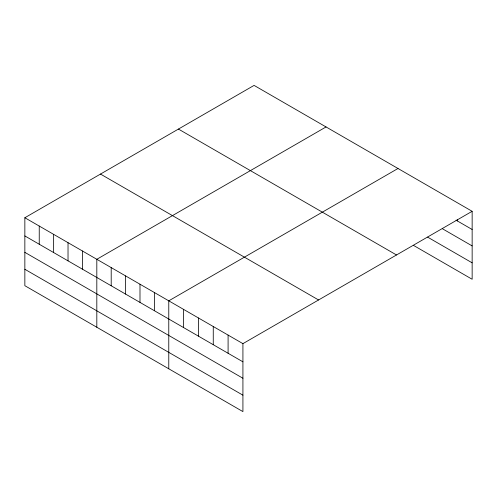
<?xml version="1.0" encoding="UTF-8"?>
<svg xmlns="http://www.w3.org/2000/svg" width="497" height="497" viewBox="0 0 497 497"><rect width="100%" height="100%" fill="white"/><g stroke="black" fill="none" stroke-linecap="round" stroke-linejoin="round"><path stroke-width="0.75" d="M472.15 211.3L254.079 85.397L24.85 217.742L24.85 285.7L242.921 411.603L242.921 343.644L472.15 211.3L472.15 279.258L413.479 245.388M326.044 126.946L96.816 259.291L96.816 327.25M398.004 168.489L168.775 300.834L168.775 368.799M456.035 220.177L472.15 229.484M442.492 228.788L472.15 245.909M427.662 237.15L472.15 262.832M178.435 129.071L396.507 254.973M100.493 174.068L318.565 299.971M24.85 217.742L242.921 343.644M24.85 235.932L242.921 361.828M24.85 252.352L242.921 378.254M24.85 269.275L242.921 395.177M457.321 219.407L457.321 220.923M228.092 335.084L228.092 353.268M213.263 326.523L213.263 344.707M198.433 317.962L198.433 336.146M183.604 309.395L183.604 327.585M154.381 292.528L154.381 310.712M139.992 284.216L139.992 302.406M125.598 275.91L125.598 294.094M111.204 267.597L111.204 285.787M82.421 250.979L82.421 269.169M68.027 242.673L68.027 260.857M53.633 234.36L53.633 252.551M39.244 226.054L39.244 244.238"/></g></svg>
